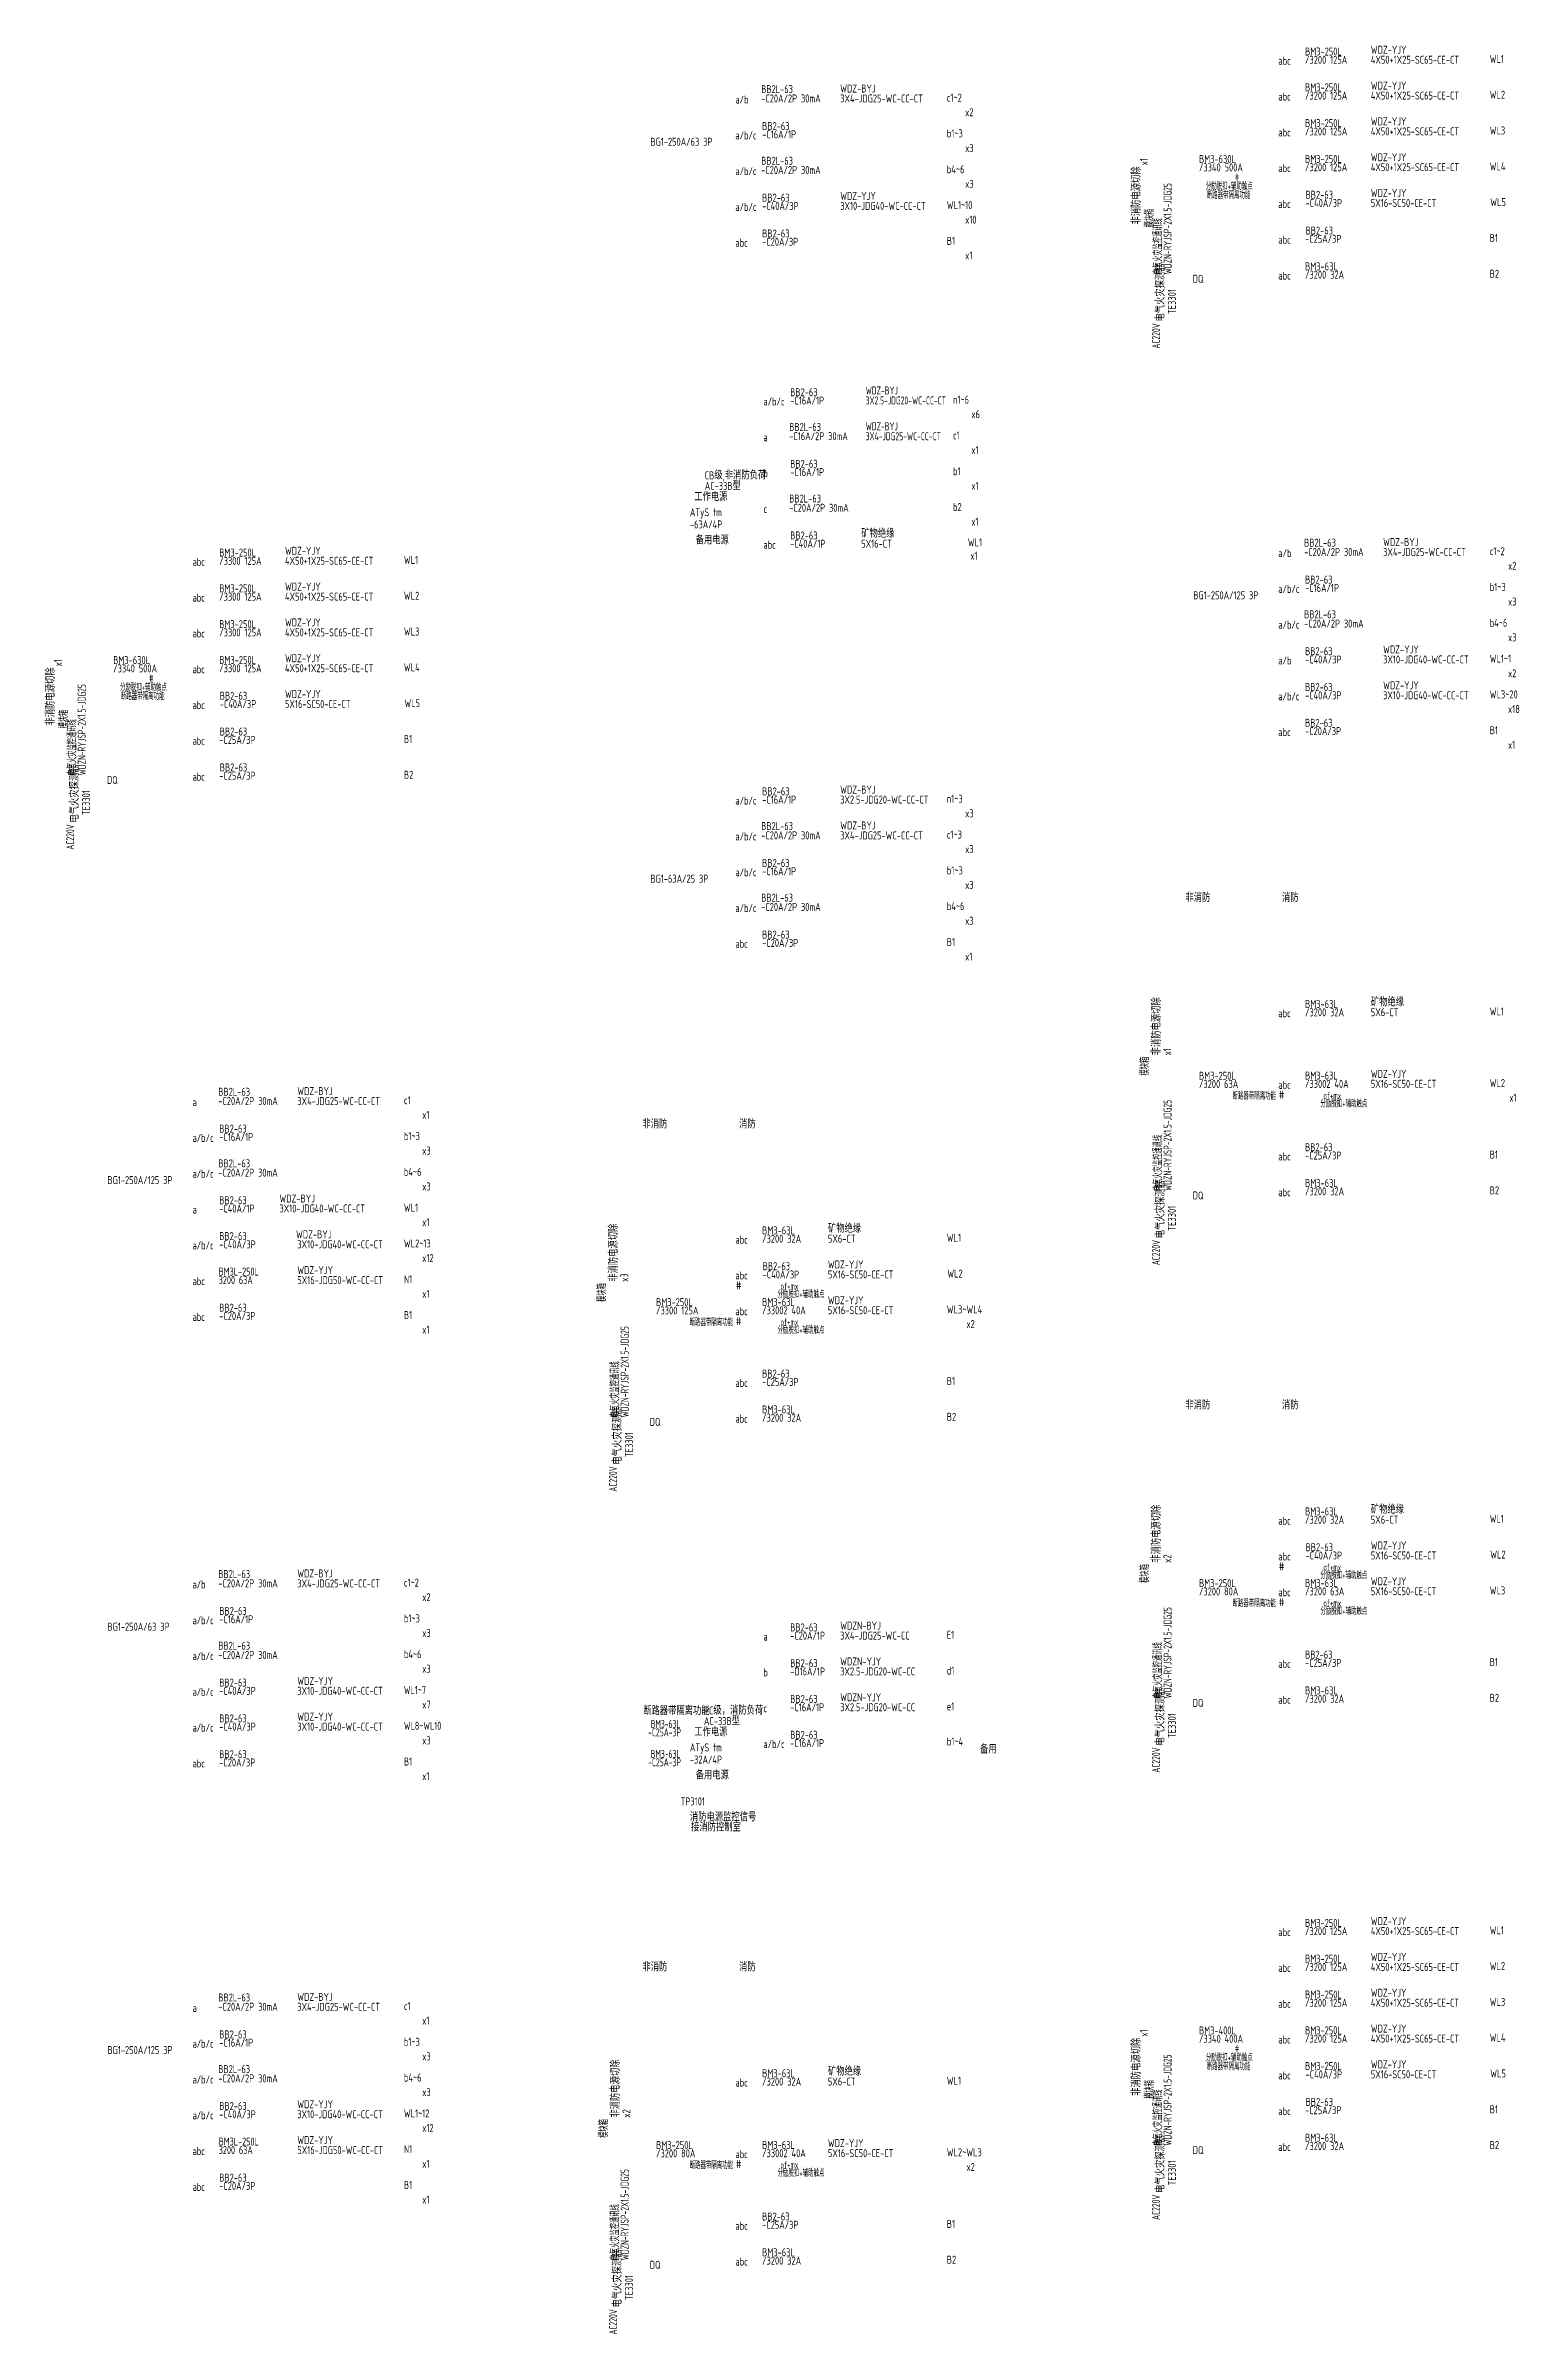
# Model space of a CAD drawing. Extents: x 1725663 to 4653551, y -550461 to 248782.
# Drawn here: x 2260166 to 2333974, y 54873 to 169511 of the extents above; entities that cross this region are included whole.
import ezdxf

# ---------------------------------------------------------------- set-up
doc = ezdxf.new("R2010")
doc.units = 0
doc.header["$LTSCALE"] = 1000
doc.layers.add('SIG_TEXT', color=7, linetype='Continuous')
doc.styles.add('HZTXT', font='tssdeng.shx', dxfattribs={"width": 0.7, "bigfont": 'tssdchn.shx'})

msp = doc.modelspace()

# ---------------------------------------------------------------- texts
at = {"layer": 'SIG_TEXT', "color": 0, "style": 'HZTXT'}
for s, height, width, p in [('abc', 400, 0.8, (2321905, 168561)), ('/3200 125A', 400, 0.8, (2323247, 168608)), ('BM3-250L', 400, 0.8, (2323247, 169024)), ('4X50+1X25-SC65-CE-CT', 400, 0.8, (2326540, 168611)), ('WDZ-YJY', 400, 0.8, (2326541, 169111)), ('BB2L-63', 400, 0.8, (2296003, 167138)), ('WDZ-BYJ', 400, 0.8, (2299961, 167170)), ('BM3-250L', 400, 0.8, (2323247, 167231)), ('WDZ-YJY', 400, 0.8, (2326541, 167318)), ('a/b', 400, 0.8, (2294709, 166619)), ('-C20A/2P 30mA', 400, 0.8, (2296003, 166674)), ('3X4-JDG25-WC-CC-CT', 400, 0.8, (2299961, 166670)), ('x2', 400, 0.8, (2306221, 165982)), ('abc', 400, 0.8, (2321905, 166767)), ('/3200 125A', 400, 0.8, (2323247, 166815)), ('4X50+1X25-SC65-CE-CT', 400, 0.8, (2326540, 166818)), ('a/b/c', 400, 0.8, (2294709, 164826)), ('-C16A/1P', 400, 0.8, (2296051, 164873)), ('BB2-63', 400, 0.8, (2296051, 165289)), ('abc', 400, 0.8, (2321905, 164973)), ('/3200 125A', 400, 0.8, (2323247, 165021)), ('BM3-250L', 400, 0.8, (2323247, 165437)), ('4X50+1X25-SC65-CE-CT', 400, 0.8, (2326540, 165024)), ('WDZ-YJY', 400, 0.8, (2326541, 165524)), ('BG1-250A/63 3P', 400, 0.8, (2290452, 164504, 0)), ('BB2L-63', 400, 0.8, (2296003, 163551)), ('x3', 400, 0.8, (2306221, 164188)), ('BM3-630L', 400, 0.8, (2317934, 163636)), ('BM3-250L', 400, 0.8, (2323247, 163643)), ('WDZ-YJY', 400, 0.8, (2326541, 163730)), ('a/b/c', 400, 0.8, (2294709, 163032)), ('-C20A/2P 30mA', 400, 0.8, (2296003, 163087)), ('x3', 400, 0.8, (2306221, 162394)), ('/3340 500A', 400, 0.8, (2317934, 163220)), ('#', 350, 0.6, (2319726, 162757)), ('abc', 400, 0.8, (2321905, 163180)), ('/3200 125A', 400, 0.8, (2323247, 163227)), ('4X50+1X25-SC65-CE-CT', 400, 0.8, (2326540, 163230)), ('-C40A/3P', 400, 0.8, (2296051, 161286)), ('BB2-63', 400, 0.8, (2296051, 161702)), ('WDZ-YJY', 400, 0.8, (2299961, 161789)), ('3X10-JDG40-WC-CC-CT', 400, 0.8, (2299961, 161289)), ('分励脱扣+辅助触点', 350, 0.6, (2318275, 162294)), ('分励脱扣+辅助触点', 350, 0.6, (2318275, 162294)), ('断路器带隔离功能', 350, 0.6, (2318320, 161845)), ('abc', 400, 0.8, (2321905, 161386)), ('-C40A/3P', 400, 0.8, (2323273, 161434)), ('BB2-63', 400, 0.8, (2323273, 161850)), ('WDZ-YJY', 400, 0.8, (2326541, 161937)), ('5X16-SC50-CE-CT', 400, 0.8, (2326540, 161437)), ('a/b/c', 400, 0.8, (2294709, 161238)), ('x10', 400, 0.8, (2306221, 160601)), ('abc', 400, 0.8, (2294709, 159445)), ('-C20A/3P', 400, 0.8, (2296051, 159492)), ('BB2-63', 400, 0.8, (2296051, 159908)), ('abc', 400, 0.8, (2321905, 159592)), ('-C25A/3P', 400, 0.8, (2323247, 159640)), ('BB2-63', 400, 0.8, (2323273, 160056)), ('x1', 400, 0.8, (2306221, 158807)), ('/3200 32A', 400, 0.8, (2323247, 157846)), ('BM3-63L', 400, 0.8, (2323247, 158262)), ('DQ', 400, 0.8, (2317621, 157638, 0)), ('abc', 400, 0.8, (2321905, 157799)), ('a/b/c', 400, 0.8, (2296113, 151493)), ('-C16A/1P', 400, 0.8, (2297455, 151540)), ('BB2-63', 400, 0.8, (2297455, 151956)), ('3X2.5-JDG20-WC-CC-CT', 400, 0.6, (2301236, 151543)), ('WDZ-BYJ', 400, 0.6, (2301237, 152043)), ('BB2L-63', 400, 0.8, (2297407, 150217)), ('WDZ-BYJ', 400, 0.6, (2301237, 150250)), ('x6', 400, 0.8, (2306531, 150855)), ('a', 400, 0.8, (2296113, 149699)), ('-C16A/2P 30mA', 400, 0.8, (2297407, 149754)), ('3X4-JDG25-WC-CC-CT', 400, 0.6, (2301236, 149750)), ('x1', 400, 0.8, (2306531, 149061)), ('CB级,非消防负荷', 400, 0.8, (2293176, 147791)), ('b', 400, 0.8, (2296113, 147905)), ('-C16A/1P', 400, 0.8, (2297455, 147953)), ('BB2-63', 400, 0.8, (2297455, 148369)), ('工作电源', 400, 0.8, (2292650, 146707)), ('AC-33B型', 400, 0.8, (2293176, 147261)), ('BB2L-63', 400, 0.8, (2297407, 146630)), ('x1', 400, 0.8, (2306531, 147268)), ('ATyS tm', 400, 0.8, (2292433, 145943)), ('-63A/4P', 400, 0.8, (2292433, 145333)), ('c', 400, 0.8, (2296113, 146112)), ('-C20A/2P 30mA', 400, 0.8, (2297407, 146166)), ('x1', 400, 0.8, (2306531, 145474)), ('备用电源', 400, 0.8, (2292719, 144542)), ('abc', 400, 0.8, (2296113, 144318)), ('-C40A/1P', 400, 0.8, (2297455, 144366)), ('BB2-63', 400, 0.8, (2297455, 144782)), ('矿物绝缘', 400, 0.8, (2301015, 144869)), ('5X16-CT', 400, 0.8, (2301014, 144369)), ('BB2L-63', 400, 0.8, (2323199, 144418)), ('WDZ-BYJ', 400, 0.8, (2327157, 144450)), ('abc', 400, 0.8, (2267513, 143461)), ('/3300 125A', 400, 0.8, (2268856, 143509)), ('BM3-250L', 400, 0.8, (2268856, 143925)), ('WDZ-YJY', 400, 0.8, (2272150, 144012)), ('4X50+1X25-SC65-CE-CT', 400, 0.8, (2272149, 143512)), ('x1', 400, 0.8, (2306481, 143765)), ('a/b', 400, 0.8, (2321905, 143899)), ('-C20A/2P 30mA', 400, 0.8, (2323199, 143954)), ('3X4-JDG25-WC-CC-CT', 400, 0.8, (2327157, 143950)), ('x2', 400, 0.8, (2333416, 143261)), ('BM3-250L', 400, 0.8, (2268856, 142131)), ('WDZ-YJY', 400, 0.8, (2272150, 142218)), ('BG1-250A/125 3P', 400, 0.8, (2317648, 141784, 0)), ('a/b/c', 400, 0.8, (2321905, 142105)), ('-C16A/1P', 400, 0.8, (2323247, 142153)), ('BB2-63', 400, 0.8, (2323247, 142569)), ('abc', 400, 0.8, (2267513, 141668)), ('/3300 125A', 400, 0.8, (2268856, 141715)), ('4X50+1X25-SC65-CE-CT', 400, 0.8, (2272149, 141718)), ('BB2L-63', 400, 0.8, (2323199, 140830)), ('x3', 400, 0.8, (2333416, 141468)), ('abc', 400, 0.8, (2267513, 139874)), ('/3300 125A', 400, 0.8, (2268856, 139922)), ('BM3-250L', 400, 0.8, (2268856, 140338)), ('WDZ-YJY', 400, 0.8, (2272150, 140425)), ('4X50+1X25-SC65-CE-CT', 400, 0.8, (2272149, 139925)), ('a/b/c', 400, 0.8, (2321905, 140312)), ('-C20A/2P 30mA', 400, 0.8, (2323199, 140367)), ('x3', 400, 0.8, (2333416, 139674)), ('BM3-630L', 400, 0.8, (2263543, 138536)), ('BM3-250L', 400, 0.8, (2268856, 138544)), ('WDZ-YJY', 400, 0.8, (2272150, 138631)), ('a/b', 400, 0.8, (2321905, 138518)), ('-C40A/3P', 400, 0.8, (2323247, 138566)), ('BB2-63', 400, 0.8, (2323247, 138982)), ('3X10-JDG40-WC-CC-CT', 400, 0.8, (2327157, 138569)), ('WDZ-YJY', 400, 0.8, (2327157, 139069)), ('/3340 500A', 400, 0.8, (2263543, 138120)), ('分励脱扣+辅助触点', 350, 0.6, (2263883, 137194)), ('分励脱扣+辅助触点', 350, 0.6, (2263883, 137194)), ('#', 350, 0.6, (2265335, 137658)), ('abc', 400, 0.8, (2267513, 138080)), ('/3300 125A', 400, 0.8, (2268856, 138128)), ('4X50+1X25-SC65-CE-CT', 400, 0.8, (2272149, 138131)), ('BB2-63', 400, 0.8, (2323247, 137188)), ('WDZ-YJY', 400, 0.8, (2327157, 137275)), ('x2', 400, 0.8, (2333416, 137880)), ('断路器带隔离功能', 350, 0.6, (2263929, 136746)), ('abc', 400, 0.8, (2267513, 136287)), ('-C40A/3P', 400, 0.8, (2268881, 136334)), ('BB2-63', 400, 0.8, (2268881, 136750)), ('WDZ-YJY', 400, 0.8, (2272150, 136837)), ('5X16-SC50-CE-CT', 400, 0.8, (2272149, 136337)), ('a/b/c', 400, 0.8, (2321905, 136724)), ('-C40A/3P', 400, 0.8, (2323247, 136772)), ('3X10-JDG40-WC-CC-CT', 400, 0.8, (2327157, 136775)), ('x18', 400, 0.8, (2333416, 136087)), ('BB2-63', 400, 0.8, (2268881, 134957)), ('abc', 400, 0.8, (2321905, 134931)), ('-C20A/3P', 400, 0.8, (2323247, 134979)), ('BB2-63', 400, 0.8, (2323247, 135395)), ('abc', 400, 0.8, (2267513, 134493)), ('-C25A/3P', 400, 0.8, (2268856, 134541)), ('x1', 400, 0.8, (2333416, 134293)), ('abc', 400, 0.8, (2267513, 132699)), ('-C25A/3P', 400, 0.8, (2268856, 132747)), ('BB2-63', 400, 0.8, (2268881, 133163)), ('DQ', 400, 0.8, (2263230, 132538, 0)), ('a/b/c', 400, 0.8, (2294709, 131498)), ('-C16A/1P', 400, 0.8, (2296051, 131546)), ('BB2-63', 400, 0.8, (2296051, 131962)), ('WDZ-BYJ', 400, 0.8, (2299961, 132049)), ('3X2.5-JDG20-WC-CC-CT', 400, 0.8, (2299961, 131549)), ('x3', 400, 0.8, (2306221, 130861)), ('a/b/c', 400, 0.8, (2294709, 129705)), ('-C20A/2P 30mA', 400, 0.8, (2296003, 129759)), ('BB2L-63', 400, 0.8, (2296003, 130223)), ('WDZ-BYJ', 400, 0.8, (2299961, 130255)), ('3X4-JDG25-WC-CC-CT', 400, 0.8, (2299961, 129755)), ('BB2-63', 400, 0.8, (2296051, 128375)), ('x3', 400, 0.8, (2306221, 129067)), ('BG1-63A/25 3P', 400, 0.8, (2290452, 127589, 0)), ('a/b/c', 400, 0.8, (2294709, 127911)), ('-C16A/1P', 400, 0.8, (2296051, 127959)), ('x3', 400, 0.8, (2306221, 127273)), ('a/b/c', 400, 0.8, (2294709, 126117)), ('-C20A/2P 30mA', 400, 0.8, (2296003, 126172)), ('BB2L-63', 400, 0.8, (2296003, 126636)), ('非消防', 400, 0.8, (2317251, 126627)), ('消防', 400, 0.8, (2322090, 126627)), ('BB2-63', 400, 0.8, (2296051, 124787)), ('x3', 400, 0.8, (2306221, 125480)), ('abc', 400, 0.8, (2294709, 124324)), ('-C20A/3P', 400, 0.8, (2296051, 124371)), ('x1', 400, 0.8, (2306221, 123686)), ('BM3-63L', 400, 0.8, (2323247, 121311)), ('矿物绝缘', 400, 0.8, (2326541, 121398)), ('abc', 400, 0.8, (2321905, 120847)), ('/3200 32A', 400, 0.8, (2323247, 120895)), ('5X6-CT', 400, 0.8, (2326540, 120898)), ('BM3-250L', 400, 0.8, (2317934, 117716)), ('BM3-63L', 400, 0.8, (2323247, 117724)), ('WDZ-YJY', 400, 0.8, (2326541, 117811)), ('BB2L-63', 400, 0.8, (2268808, 116914)), ('WDZ-BYJ', 400, 0.8, (2272766, 116947)), ('/3200 63A', 400, 0.8, (2317934, 117300)), ('断路器带隔离功能', 350, 0.6, (2319608, 116724)), ('abc', 400, 0.8, (2321905, 117260)), ('#', 400, 0.8, (2321936, 116763)), ('/33002 40A', 400, 0.8, (2323247, 117308)), ('of+mx', 350, 0.6, (2324164, 116749)), ('5X16-SC50-CE-CT', 400, 0.8, (2326540, 117311)), ('x1', 400, 0.8, (2333481, 116622)), ('a', 400, 0.8, (2267513, 116396)), ('-C20A/2P 30mA', 400, 0.8, (2268808, 116451)), ('3X4-JDG25-WC-CC-CT', 400, 0.8, (2272765, 116447)), ('x1', 400, 0.8, (2279025, 115758)), ('分励脱扣+辅助触点', 350, 0.6, (2324014, 116335)), ('a/b/c', 400, 0.8, (2267513, 114602)), ('-C16A/1P', 400, 0.8, (2268856, 114650)), ('BB2-63', 400, 0.8, (2268856, 115066)), ('非消防', 400, 0.8, (2290055, 115285)), ('消防', 400, 0.8, (2294894, 115285)), ('BB2L-63', 400, 0.8, (2268808, 113327)), ('x3', 400, 0.8, (2279025, 113965)), ('abc', 400, 0.8, (2321905, 113673)), ('-C25A/3P', 400, 0.8, (2323247, 113720)), ('BB2-63', 400, 0.8, (2323247, 114136)), ('BG1-250A/125 3P', 400, 0.8, (2263256, 112487, 0)), ('a/b/c', 400, 0.8, (2267513, 112809)), ('-C20A/2P 30mA', 400, 0.8, (2268808, 112863)), ('x3', 400, 0.8, (2279025, 112171)), ('BM3-63L', 400, 0.8, (2323247, 112343)), ('a', 400, 0.8, (2267513, 111015)), ('-C40A/1P', 400, 0.8, (2268856, 111063)), ('BB2-63', 400, 0.8, (2268856, 111479)), ('WDZ-BYJ', 400, 0.8, (2271873, 111566)), ('3X10-JDG40-WC-CC-CT', 400, 0.8, (2271873, 111066)), ('DQ', 400, 0.8, (2317621, 111718, 0)), ('abc', 400, 0.8, (2321905, 111879)), ('/3200 32A', 400, 0.8, (2323247, 111927)), ('BB2-63', 400, 0.8, (2268856, 109685)), ('WDZ-BYJ', 400, 0.8, (2272704, 109772)), ('x1', 400, 0.8, (2279025, 110377)), ('BM3-63L', 400, 0.8, (2296051, 109969)), ('矿物绝缘', 400, 0.8, (2299345, 110056)), ('a/b/c', 400, 0.8, (2267513, 109221)), ('-C40A/3P', 400, 0.8, (2268856, 109269)), ('3X10-JDG40-WC-CC-CT', 400, 0.8, (2272765, 109272)), ('x12', 400, 0.8, (2279025, 108584)), ('abc', 400, 0.8, (2294709, 109505)), ('/3200 32A', 400, 0.8, (2296051, 109553)), ('5X6-CT', 400, 0.8, (2299345, 109556)), ('abc', 400, 0.8, (2267513, 107428)), ('WDZ-YJY', 400, 0.8, (2272766, 107978)), ('5X16-JDG50-WC-CC-CT', 400, 0.8, (2272765, 107478)), ('abc', 400, 0.8, (2294709, 107712)), ('-C40A/3P', 400, 0.8, (2296077, 107759)), ('BB2-63', 400, 0.8, (2296077, 108175)), ('WDZ-YJY', 400, 0.8, (2299345, 108262)), ('5X16-SC50-CE-CT', 400, 0.8, (2299345, 107762)), ('x1', 400, 0.8, (2279025, 106790)), ('BM3-250L', 400, 0.8, (2290738, 106374)), ('#', 400, 0.8, (2294741, 107215)), ('BM3-63L', 400, 0.8, (2296051, 106382)), ('分励脱扣+辅助触点', 350, 0.6, (2296819, 106786)), ('of+mx', 350, 0.6, (2296968, 107201)), ('WDZ-YJY', 400, 0.8, (2299345, 106469)), ('abc', 400, 0.8, (2267513, 105634)), ('-C20A/3P', 400, 0.8, (2268856, 105682)), ('BB2-63', 400, 0.8, (2268856, 106098)), ('/3300 125A', 400, 0.8, (2290738, 105958)), ('断路器带隔离功能', 350, 0.6, (2292412, 105382)), ('abc', 400, 0.8, (2294709, 105918)), ('#', 400, 0.8, (2294741, 105421)), ('/33002 40A', 400, 0.8, (2296051, 105966)), ('of+mx', 350, 0.6, (2296968, 105407)), ('5X16-SC50-CE-CT', 400, 0.8, (2299345, 105969)), ('x2', 400, 0.8, (2306286, 105280)), ('x1', 400, 0.8, (2279025, 104996)), ('分励脱扣+辅助触点', 350, 0.6, (2296819, 104993)), ('BB2-63', 400, 0.8, (2296051, 102794)), ('abc', 400, 0.8, (2294709, 102331)), ('-C25A/3P', 400, 0.8, (2296051, 102378)), ('abc', 400, 0.8, (2294709, 100537)), ('/3200 32A', 400, 0.8, (2296051, 100585)), ('BM3-63L', 400, 0.8, (2296051, 101001)), ('非消防', 400, 0.8, (2317251, 101209)), ('消防', 400, 0.8, (2322090, 101209)), ('DQ', 400, 0.8, (2290425, 100376, 0)), ('矿物绝缘', 400, 0.8, (2326541, 95980)), ('abc', 400, 0.8, (2321905, 95429)), ('/3200 32A', 400, 0.8, (2323247, 95477)), ('BM3-63L', 400, 0.8, (2323247, 95893)), ('5X6-CT', 400, 0.8, (2326540, 95480)), ('abc', 400, 0.8, (2321905, 93636)), ('-C40A/3P', 400, 0.8, (2323273, 93683)), ('BB2-63', 400, 0.8, (2323273, 94099)), ('WDZ-YJY', 400, 0.8, (2326541, 94186)), ('5X16-SC50-CE-CT', 400, 0.8, (2326540, 93686)), ('BB2L-63', 400, 0.8, (2268808, 92753)), ('WDZ-BYJ', 400, 0.8, (2272766, 92785)), ('#', 400, 0.8, (2321936, 93139)), ('分励脱扣+辅助触点', 350, 0.6, (2324014, 92710)), ('of+mx', 350, 0.6, (2324164, 93125)), ('a/b', 400, 0.8, (2267513, 92235)), ('-C20A/2P 30mA', 400, 0.8, (2268808, 92289)), ('3X4-JDG25-WC-CC-CT', 400, 0.8, (2272765, 92285)), ('x2', 400, 0.8, (2279025, 91597)), ('/3200 80A', 400, 0.8, (2317934, 91882)), ('BM3-250L', 400, 0.8, (2317934, 92298)), ('abc', 400, 0.8, (2321905, 91842)), ('#', 400, 0.8, (2321936, 91345)), ('/3200 63A', 400, 0.8, (2323247, 91890)), ('BM3-63L', 400, 0.8, (2323247, 92306)), ('WDZ-YJY', 400, 0.8, (2326541, 92393)), ('5X16-SC50-CE-CT', 400, 0.8, (2326540, 91893)), ('a/b/c', 400, 0.8, (2267513, 90441)), ('-C16A/1P', 400, 0.8, (2268856, 90489)), ('BB2-63', 400, 0.8, (2268856, 90905)), ('WDZN-BYJ', 400, 0.8, (2299961, 90170)), ('断路器带隔离功能', 350, 0.6, (2319608, 91306)), ('分励脱扣+辅助触点', 350, 0.6, (2324014, 90917)), ('of+mx', 350, 0.6, (2324164, 91332)), ('BG1-250A/63 3P', 400, 0.8, (2263256, 90119, 0)), ('BB2L-63', 400, 0.8, (2268808, 89166)), ('x3', 400, 0.8, (2279025, 89803)), ('a', 400, 0.8, (2296113, 89619)), ('-C20A/1P', 400, 0.8, (2297455, 89667)), ('BB2-63', 400, 0.8, (2297455, 90083)), ('3X4-JDG25-WC-CC', 400, 0.8, (2299961, 89670)), ('a/b/c', 400, 0.8, (2267513, 88647)), ('-C20A/2P 30mA', 400, 0.8, (2268808, 88702)), ('x3', 400, 0.8, (2279025, 88010)), ('-D16A/1P', 400, 0.8, (2297455, 87873)), ('BB2-63', 400, 0.8, (2297455, 88289)), ('WDZN-YJY', 400, 0.8, (2299961, 88377)), ('3X2.5-JDG20-WC-CC', 400, 0.8, (2299961, 87876)), ('abc', 400, 0.8, (2321905, 88255)), ('-C25A/3P', 400, 0.8, (2323247, 88302)), ('BB2-63', 400, 0.8, (2323247, 88718)), ('a/b/c', 400, 0.8, (2267513, 86854)), ('-C40A/3P', 400, 0.8, (2268856, 86901)), ('BB2-63', 400, 0.8, (2268856, 87317)), ('3X10-JDG40-WC-CC-CT', 400, 0.8, (2272765, 86904)), ('WDZ-YJY', 400, 0.8, (2272766, 87404)), ('b', 400, 0.8, (2296113, 87826)), ('BM3-63L', 400, 0.8, (2323247, 86925)), ('WDZ-YJY', 400, 0.8, (2272766, 85611)), ('x7', 400, 0.8, (2279025, 86216)), ('断路器带隔离功能', 400, 0.8, (2290090, 85896)), ('PC级，消防负荷', 400, 0.8, (2293136, 85918)), ('c', 400, 0.8, (2296113, 86032)), ('-C16A/1P', 400, 0.8, (2297455, 86080)), ('BB2-63', 400, 0.8, (2297455, 86496)), ('WDZN-YJY', 400, 0.8, (2299961, 86583)), ('3X2.5-JDG20-WC-CC', 400, 0.8, (2299961, 86083)), ('DQ', 400, 0.8, (2317621, 86300, 0)), ('abc', 400, 0.8, (2321905, 86461)), ('/3200 32A', 400, 0.8, (2323247, 86509)), ('a/b/c', 400, 0.8, (2267513, 85060)), ('-C40A/3P', 400, 0.8, (2268856, 85108)), ('BB2-63', 400, 0.8, (2268856, 85524)), ('3X10-JDG40-WC-CC-CT', 400, 0.8, (2272765, 85111)), ('-C25A-3P', 400, 0.6, (2290341, 84826)), ('BM3-63L', 400, 0.6, (2290469, 85242)), ('工作电源', 400, 0.8, (2292650, 84834)), ('AC-33B型', 400, 0.8, (2293136, 85388)), ('BB2-63', 400, 0.8, (2297455, 84702)), ('-C20A/3P', 400, 0.8, (2268856, 83314)), ('BB2-63', 400, 0.8, (2268856, 83730)), ('x3', 400, 0.8, (2279025, 84422)), ('-C25A-3P', 400, 0.6, (2290341, 83326)), ('BM3-63L', 400, 0.6, (2290469, 83742)), ('ATyS tm', 400, 0.8, (2292433, 84070)), ('-32A/4P', 400, 0.8, (2292433, 83460)), ('a/b/c', 400, 0.8, (2296113, 84239)), ('-C16A/1P', 400, 0.8, (2297455, 84286)), ('b1~4', 400, 0.8, (2305301, 84367)), ('备用', 400, 0.8, (2306963, 83969)), ('abc', 400, 0.8, (2267513, 83266)), ('x1', 400, 0.8, (2279025, 82629)), ('备用电源', 400, 0.8, (2292719, 82669)), ('TP3101 ', 400, 0.8, (2291963, 81367)), ('消防电源监控信号', 400, 0.8, (2292431, 80577)), ('接消防控制室', 400, 0.8, (2292492, 80064)), ('BM3-250L', 400, 0.8, (2323247, 75280)), ('WDZ-YJY', 400, 0.8, (2326541, 75367)), ('abc', 400, 0.8, (2321905, 74817)), ('/3200 125A', 400, 0.8, (2323247, 74864)), ('4X50+1X25-SC65-CE-CT', 400, 0.8, (2326540, 74867)), ('非消防', 400, 0.8, (2290055, 73061)), ('消防', 400, 0.8, (2294894, 73061)), ('abc', 400, 0.8, (2321905, 73023)), ('/3200 125A', 400, 0.8, (2323247, 73071)), ('BM3-250L', 400, 0.8, (2323247, 73487)), ('4X50+1X25-SC65-CE-CT', 400, 0.8, (2326540, 73074)), ('WDZ-YJY', 400, 0.8, (2326541, 73574)), ('a', 400, 0.8, (2267513, 71023)), ('-C20A/2P 30mA', 400, 0.8, (2268808, 71078)), ('BB2L-63', 400, 0.8, (2268808, 71542)), ('3X4-JDG25-WC-CC-CT', 400, 0.8, (2272765, 71074)), ('WDZ-BYJ', 400, 0.8, (2272766, 71574)), ('abc', 400, 0.8, (2321905, 71229)), ('/3200 125A', 400, 0.8, (2323247, 71277)), ('BM3-250L', 400, 0.8, (2323247, 71693)), ('4X50+1X25-SC65-CE-CT', 400, 0.8, (2326540, 71280)), ('WDZ-YJY', 400, 0.8, (2326541, 71780)), ('BB2-63', 400, 0.8, (2268856, 69693)), ('x1', 400, 0.8, (2279025, 70385)), ('BM3-400L', 400, 0.8, (2317934, 69892)), ('BM3-250L', 400, 0.8, (2323247, 69899)), ('WDZ-YJY', 400, 0.8, (2326541, 69986)), ('BG1-250A/125 3P', 400, 0.8, (2263256, 68908, 0)), ('a/b/c', 400, 0.8, (2267513, 69229)), ('-C16A/1P', 400, 0.8, (2268856, 69277)), ('x3', 400, 0.8, (2279025, 68592)), ('/3340 400A', 400, 0.8, (2317934, 69476)), ('分励脱扣+辅助触点', 350, 0.6, (2318275, 68550)), ('分励脱扣+辅助触点', 350, 0.6, (2318275, 68550)), ('#', 350, 0.6, (2319726, 69013)), ('abc', 400, 0.8, (2321905, 69436)), ('/3200 125A', 400, 0.8, (2323247, 69483)), ('4X50+1X25-SC65-CE-CT', 400, 0.8, (2326540, 69486)), ('a/b/c', 400, 0.8, (2267513, 67436)), ('-C20A/2P 30mA', 400, 0.8, (2268808, 67490)), ('BB2L-63', 400, 0.8, (2268808, 67954)), ('abc', 400, 0.8, (2294709, 67281)), ('/3200 32A', 400, 0.8, (2296051, 67329)), ('BM3-63L', 400, 0.8, (2296051, 67745)), ('矿物绝缘', 400, 0.8, (2299345, 67832)), ('5X6-CT', 400, 0.8, (2299345, 67332)), ('断路器带隔离功能', 350, 0.6, (2318320, 68101)), ('abc', 400, 0.8, (2321905, 67642)), ('BM3-250L', 400, 0.8, (2323247, 68106)), ('-C40A/3P', 400, 0.8, (2323273, 67690)), ('WDZ-YJY', 400, 0.8, (2326541, 68193)), ('5X16-SC50-CE-CT', 400, 0.8, (2326540, 67693)), ('BB2-63', 400, 0.8, (2268856, 66106)), ('WDZ-YJY', 400, 0.8, (2272766, 66193)), ('x3', 400, 0.8, (2279025, 66798)), ('BB2-63', 400, 0.8, (2323273, 66312)), ('a/b/c', 400, 0.8, (2267513, 65642)), ('-C40A/3P', 400, 0.8, (2268856, 65690)), ('3X10-JDG40-WC-CC-CT', 400, 0.8, (2272765, 65693)), ('x12', 400, 0.8, (2279025, 65004)), ('abc', 400, 0.8, (2321905, 65848)), ('-C25A/3P', 400, 0.8, (2323247, 65896)), ('abc', 400, 0.8, (2267513, 63848)), ('WDZ-YJY', 400, 0.8, (2272766, 64399)), ('5X16-JDG50-WC-CC-CT', 400, 0.8, (2272765, 63899)), ('BM3-250L', 400, 0.8, (2290738, 64150)), ('BM3-63L', 400, 0.8, (2296051, 64157)), ('WDZ-YJY', 400, 0.8, (2299345, 64245)), ('DQ', 400, 0.8, (2317621, 63894, 0)), ('abc', 400, 0.8, (2321905, 64055)), ('/3200 32A', 400, 0.8, (2323247, 64102)), ('BM3-63L', 400, 0.8, (2323247, 64518)), ('x1', 400, 0.8, (2279025, 63211)), ('/3200 80A', 400, 0.8, (2290738, 63734)), ('断路器带隔离功能', 350, 0.6, (2292412, 63158)), ('abc', 400, 0.8, (2294709, 63694)), ('#', 400, 0.8, (2294741, 63197)), ('/33002 40A', 400, 0.8, (2296051, 63741)), ('分励脱扣+辅助触点', 350, 0.6, (2296819, 62768)), ('of+mx', 350, 0.6, (2296968, 63183)), ('5X16-SC50-CE-CT', 400, 0.8, (2299345, 63744)), ('x2', 400, 0.8, (2306286, 63056)), ('abc', 400, 0.8, (2267513, 62055)), ('-C20A/3P', 400, 0.8, (2268856, 62102)), ('BB2-63', 400, 0.8, (2268856, 62518)), ('x1', 400, 0.8, (2279025, 61417)), ('BB2-63', 400, 0.8, (2296051, 60570)), ('abc', 400, 0.8, (2294709, 60107)), ('-C25A/3P', 400, 0.8, (2296051, 60154)), ('DQ', 400, 0.8, (2290425, 58152, 0)), ('abc', 400, 0.8, (2294709, 58313)), ('/3200 32A', 400, 0.8, (2296051, 58361)), ('BM3-63L', 400, 0.8, (2296051, 58777))]:
    msp.add_text(s, height=height, dxfattribs=dict(at, width=width)).set_placement(p)
at = {"layer": 'SIG_TEXT', "style": 'HZTXT'}
for s, width, p in [('WL1', 0.8, (2332497, 168654)), ('c1~2', 0.8, (2305301, 166713)), ('WL2', 0.8, (2332497, 166860)), ('b1~3', 0.8, (2305301, 164919)), ('WL3', 0.8, (2332497, 165067)), ('b4~6', 0.8, (2305301, 163125)), ('WL4', 0.8, (2332497, 163273)), ('WL1~10', 0.8, (2305301, 161332)), ('WL5', 0.8, (2332522, 161479)), ('B1', 0.8, (2305301, 159538)), ('B1', 0.8, (2332497, 159686)), ('B2', 0.8, (2332497, 157892)), ('n1~6', 0.8, (2305612, 151586)), ('c1', 0.8, (2305612, 149792)), ('b1', 0.8, (2305612, 147999)), ('b2', 0.8, (2305612, 146205)), ('WL1', 0.8, (2306353, 144433)), ('WL1', 0.8, (2278105, 143555)), ('c1~2', 0.8, (2332497, 143993)), ('WL2', 0.8, (2278105, 141761)), ('b1~3', 0.8, (2332497, 142199)), ('WL3', 0.8, (2278105, 139967)), ('b4~6', 0.8, (2332497, 140405)), ('WL1~1', 0.8, (2332497, 138612)), ('WL4', 0.8, (2278105, 138174)), ('WL5', 0.8, (2278131, 136380)), ('WL3~20', 0.8, (2332497, 136818)), ('B1', 0.8, (2332497, 135024)), ('B1', 0.8, (2278105, 134586)), ('B2', 0.8, (2278105, 132793)), ('n1~3', 0.8, (2305301, 131592)), ('c1~3', 0.8, (2305301, 129798)), ('b1~3', 0.8, (2305301, 128004)), ('b4~6', 0.8, (2305301, 126211)), ('B1', 0.8, (2305301, 124417)), ('WL1', 0.8, (2332497, 120941)), ('WL2', 0.8, (2332497, 117353)), ('c1', 0.8, (2278105, 116489)), ('b1~3', 0.8, (2278105, 114696)), ('B1', 0.8, (2332497, 113766)), ('b4~6', 0.8, (2278105, 112902)), ('B2', 0.8, (2332497, 111973)), ('WL1', 0.8, (2278105, 111108)), ('WL2~13', 0.8, (2278105, 109315)), ('WL1', 0.8, (2305301, 109599)), ('3200 63A ', 0.7, (2268827, 107482)), ('BM3L-250L', 0.7, (2268827, 107905)), ('N1', 0.8, (2278105, 107521)), ('WL2', 0.8, (2305327, 107805)), ('B1', 0.8, (2278105, 105727)), ('WL3~WL4', 0.8, (2305301, 106011)), ('B1', 0.8, (2305301, 102424)), ('B2', 0.8, (2305301, 100631)), ('WL1', 0.8, (2332497, 95523)), ('WL2', 0.8, (2332522, 93729)), ('c1~2', 0.8, (2278105, 92328)), ('WL3', 0.8, (2332497, 91936)), ('b1~3', 0.8, (2278105, 90534)), ('E1', 0.8, (2305301, 89713)), ('b4~6', 0.8, (2278105, 88741)), ('d1', 0.8, (2305301, 87919)), ('B1', 0.8, (2332497, 88348)), ('WL1~7', 0.7, (2278105, 86947)), ('e1', 0.8, (2305301, 86126)), ('B2', 0.8, (2332497, 86555)), ('WL8~WL10', 0.7, (2278105, 85153)), ('B1', 0.8, (2278105, 83360)), ('WL1', 0.8, (2332497, 74910)), ('WL2', 0.8, (2332497, 73116)), ('c1', 0.8, (2278105, 71116)), ('WL3', 0.8, (2332497, 71323)), ('WL4', 0.8, (2332497, 69529)), ('b1~3', 0.8, (2278105, 69323)), ('b4~6', 0.8, (2278105, 67529)), ('WL1', 0.8, (2305301, 67375)), ('WL5', 0.8, (2332522, 67736)), ('WL1~12', 0.8, (2278105, 65736)), ('B1', 0.8, (2332497, 65942)), ('3200 63A ', 0.7, (2268827, 63903)), ('BM3L-250L', 0.7, (2268827, 64326)), ('N1', 0.8, (2278105, 63942)), ('B2', 0.8, (2332497, 64148)), ('WL2~WL3', 0.8, (2305301, 63787)), ('B1', 0.8, (2278105, 62148)), ('B1', 0.8, (2305301, 60200)), ('B2', 0.8, (2305301, 58406))]:
    msp.add_text(s, height=400, dxfattribs=dict(at, width=width)).set_placement(p)
at = {"layer": 'SIG_TEXT', "color": 0, "style": 'HZTXT'}
for s, width, p in [('x1', 0.8, (2315370, 163523, 0)), ('非消防电源切除', 0.8, (2315002, 160559, 0)), ('WDZN-RYJSP-2X1.5-JDG25', 0.6, (2316559, 158063, 0)), ('模块箱', 0.6, (2315671, 160416)), ('电气火灾监控通讯线', 0.6, (2316091, 158063, 0)), ('电气火灾探测器 ', 0.8, (2316206, 155697, 0)), ('TE3301 ', 0.8, (2316776, 156073, 0)), ('AC220V', 0.6, (2315979, 154342, 0)), ('x1', 0.8, (2260978, 138424, 0)), ('非消防电源切除', 0.8, (2260611, 135460, 0)), ('WDZN-RYJSP-2X1.5-JDG25', 0.6, (2262167, 132964, 0)), ('模块箱', 0.6, (2261280, 135316)), ('电气火灾监控通讯线', 0.6, (2261699, 132964, 0)), ('电气火灾探测器 ', 0.8, (2261815, 130598, 0)), ('TE3301 ', 0.8, (2262385, 130974, 0)), ('AC220V', 0.6, (2261588, 129243, 0)), ('非消防电源切除', 0.8, (2316008, 118938, 0)), ('x1', 0.8, (2316544, 118938, 0)), ('模块箱', 0.6, (2315425, 117927, 0)), ('WDZN-RYJSP-2X1.5-JDG25', 0.6, (2316559, 112144, 0)), ('电气火灾监控通讯线', 0.6, (2316091, 112144, 0)), ('电气火灾探测器 ', 0.8, (2316206, 109777, 0)), ('TE3301 ', 0.8, (2316776, 110153, 0)), ('非消防电源切除', 0.8, (2288813, 107596, 0)), ('AC220V', 0.6, (2315979, 108423, 0)), ('x3', 0.8, (2289348, 107596, 0)), ('模块箱', 0.6, (2288229, 106585, 0)), ('WDZN-RYJSP-2X1.5-JDG25', 0.6, (2289363, 100802, 0)), ('电气火灾监控通讯线', 0.6, (2288895, 100802, 0)), ('电气火灾探测器 ', 0.8, (2289010, 98435, 0)), ('TE3301 ', 0.8, (2289580, 98811, 0)), ('AC220V', 0.6, (2288783, 97081, 0)), ('非消防电源切除', 0.8, (2316008, 93520, 0)), ('模块箱', 0.6, (2315425, 92509, 0)), ('x2', 0.8, (2316544, 93520, 0)), ('WDZN-RYJSP-2X1.5-JDG25', 0.6, (2316559, 86726, 0)), ('电气火灾监控通讯线', 0.6, (2316091, 86726, 0)), ('电气火灾探测器 ', 0.8, (2316206, 84360, 0)), ('TE3301 ', 0.8, (2316776, 84735, 0)), ('AC220V', 0.6, (2315979, 83005, 0)), ('x1', 0.8, (2315370, 69779, 0)), ('非消防电源切除', 0.8, (2315002, 66815, 0)), ('非消防电源切除', 0.8, (2288910, 65724, 0)), ('WDZN-RYJSP-2X1.5-JDG25', 0.6, (2316559, 64319, 0)), ('模块箱', 0.6, (2315671, 66672)), ('模块箱', 0.6, (2288327, 64712, 0)), ('x2', 0.8, (2289446, 65724, 0)), ('电气火灾监控通讯线', 0.6, (2316091, 64319, 0)), ('电气火灾探测器 ', 0.8, (2316206, 61953, 0)), ('TE3301 ', 0.8, (2316776, 62329, 0)), ('WDZN-RYJSP-2X1.5-JDG25', 0.6, (2289363, 58577, 0)), ('AC220V', 0.6, (2315979, 60599, 0)), ('电气火灾监控通讯线', 0.6, (2288895, 58577, 0)), ('电气火灾探测器 ', 0.8, (2289010, 56211, 0)), ('TE3301 ', 0.8, (2289580, 56587, 0)), ('AC220V', 0.6, (2288783, 54857, 0))]:
    msp.add_text(s, height=400, rotation=90, dxfattribs=dict(at, width=width)).set_placement(p)

doc.saveas('drawing.dxf')
